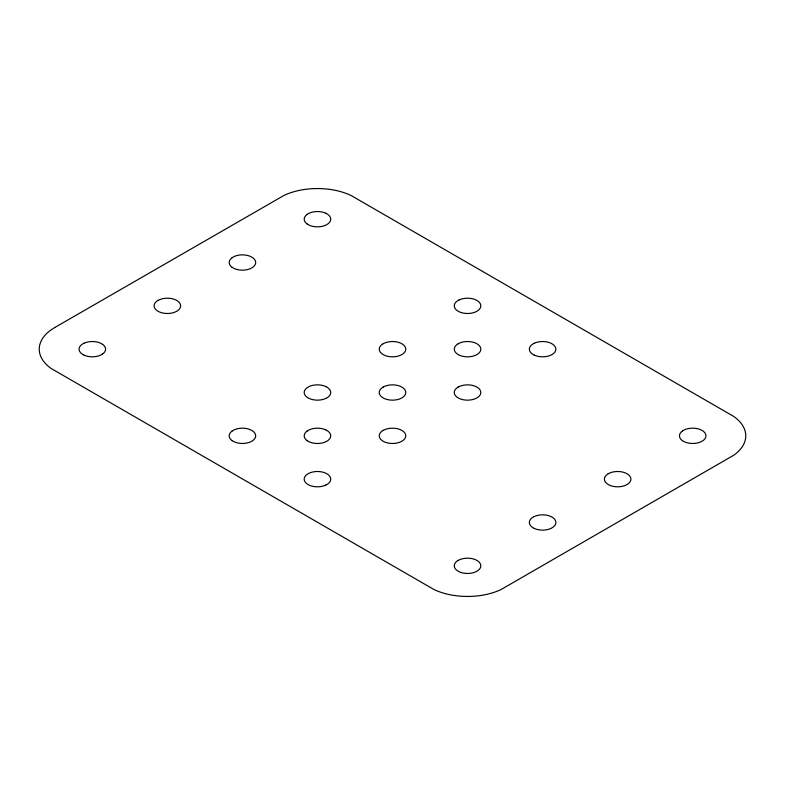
<?xml version="1.0" encoding="UTF-8"?>
<svg xmlns="http://www.w3.org/2000/svg" width="785" height="785" viewBox="0 0 785 785"><rect width="100%" height="100%" fill="white"/><g stroke="black" fill="none" stroke-linecap="round" stroke-linejoin="round"><path stroke-width="1.18" d="M232.115 257.686L234.038 256.577A13.247 7.644 0 0 1 250.798 256.597L252.701 257.686A13.247 7.644 0 0 1 252.691 267.351L250.778 268.46A13.247 7.644 0 0 1 234.058 268.441L232.115 267.351M307.161 214.354L309.084 213.245A13.247 7.644 0 0 1 325.844 213.265M102.609 354.006L100.686 355.114A13.247 7.644 0 0 1 83.966 355.105M232.115 430.994L234.038 429.886A13.247 7.644 0 0 1 250.798 429.895L252.701 430.994A13.247 7.644 0 0 1 252.691 440.66L250.778 441.769A13.247 7.644 0 0 1 234.058 441.749L232.115 440.66M307.161 430.994L309.084 429.886A13.247 7.644 0 0 1 325.844 429.905M682.391 430.994L684.314 429.886A13.247 7.644 0 0 1 701.074 429.895L702.977 430.994A13.247 7.644 0 0 1 702.967 440.66L701.054 441.769A13.247 7.644 0 0 1 684.343 441.759L682.391 440.66M83.946 343.231L82.023 344.34A13.247 7.644 0 0 0 82.062 354.006L83.946 355.114M459.176 299.899L457.253 301.008A13.247 7.644 0 0 0 457.262 310.674L459.176 311.782A13.247 7.644 0 0 0 475.916 311.782L477.839 310.674A13.247 7.644 0 0 0 477.829 301.018L475.916 299.899A13.247 7.644 0 0 0 459.156 299.919M325.824 398.446L327.747 397.338A13.247 7.644 0 0 0 327.738 387.672L325.824 386.563M534.222 343.231L532.308 344.34A13.247 7.644 0 0 0 532.348 354.006L534.222 355.114M325.824 485.101L327.747 483.992A13.247 7.644 0 0 0 327.738 474.326L325.824 473.218A13.247 7.644 0 0 0 309.084 473.218L307.161 474.326A13.247 7.644 0 0 0 307.171 483.982L309.084 485.101A13.247 7.644 0 0 0 325.844 485.081M534.222 516.54L532.299 517.649A13.247 7.644 0 0 0 532.348 527.314L534.222 528.423M325.824 213.245L327.747 214.354A13.247 7.644 0 0 1 327.738 224.019L325.834 225.128A13.247 7.644 0 0 1 309.084 225.128L307.161 224.019M325.824 429.886L327.747 430.994A13.247 7.644 0 0 1 327.738 440.66L325.834 441.769A13.247 7.644 0 0 1 309.084 441.769L307.161 440.66M102.609 344.34L100.686 343.231A13.247 7.644 0 0 0 83.966 343.241M325.844 398.427A13.247 7.644 0 0 1 309.104 398.427L307.161 397.338A13.247 7.644 0 0 1 307.171 387.672L309.084 386.563A13.247 7.644 0 0 1 325.844 386.573M232.164 440.66A13.247 7.644 0 0 1 232.164 430.994M534.251 355.095A13.247 7.644 0 0 0 550.982 355.095L552.885 354.006A13.247 7.644 0 0 0 552.875 344.34L550.962 343.231A13.247 7.644 0 0 0 534.242 343.241M307.2 440.66A13.247 7.644 0 0 1 307.2 430.994M682.44 440.66A13.247 7.644 0 0 1 682.44 430.994M534.242 528.413A13.247 7.644 0 0 0 550.982 528.413L552.885 527.314A13.247 7.644 0 0 0 552.875 517.649L550.962 516.54A13.247 7.644 0 0 0 534.242 516.559M307.2 224.019A13.247 7.644 0 0 1 307.2 214.354M232.164 267.351A13.247 7.644 0 0 1 232.164 257.686M102.599 344.34A13.247 7.644 0 0 1 102.599 354.006M54.793 327.512L51.153 329.837A52.978 30.586 0 0 0 51.172 368.499L434.056 589.574A52.978 30.586 0 0 0 501.016 589.564L733.847 455.163A52.978 30.586 0 0 0 733.828 416.501L350.944 195.426A52.978 30.586 0 0 0 283.984 195.436L54.793 327.512M157.981 300.429L157.069 301.008A13.247 7.644 0 0 0 157.118 310.683L158.992 311.782A13.247 7.644 0 0 0 175.732 311.782L177.655 310.683A13.247 7.644 0 0 0 177.645 301.018L175.732 299.899A13.247 7.644 0 0 0 159.012 299.919L157.981 300.429M383.119 343.761L382.207 344.34A13.247 7.644 0 0 0 382.256 354.006L384.13 355.114A13.247 7.644 0 0 0 400.89 355.095L402.793 354.006A13.247 7.644 0 0 0 402.784 344.34L400.87 343.231A13.247 7.644 0 0 0 384.15 343.251L383.119 343.761M383.119 387.084L382.207 387.662A13.247 7.644 0 0 0 382.236 397.338L384.13 398.446A13.247 7.644 0 0 0 400.87 398.437L402.793 397.338A13.247 7.644 0 0 0 402.784 387.672L400.87 386.554A13.247 7.644 0 0 0 384.13 386.583L383.119 387.084M458.165 343.761L457.253 344.34A13.247 7.644 0 0 0 457.302 354.006L459.176 355.114A13.247 7.644 0 0 0 475.936 355.095L477.839 354.006A13.247 7.644 0 0 0 477.829 344.34L475.916 343.231A13.247 7.644 0 0 0 459.196 343.241L458.165 343.761M383.119 430.415L382.207 430.994A13.247 7.644 0 0 0 382.256 440.66L384.13 441.769A13.247 7.644 0 0 0 400.89 441.749L402.793 440.66A13.247 7.644 0 0 0 402.784 430.994L400.87 429.886A13.247 7.644 0 0 0 384.15 429.905L383.119 430.415M458.165 387.084L457.253 387.662A13.247 7.644 0 0 0 457.282 397.347L459.176 398.446A13.247 7.644 0 0 0 475.916 398.437L477.839 397.338A13.247 7.644 0 0 0 477.829 387.672L475.916 386.563A13.247 7.644 0 0 0 459.176 386.583L458.165 387.084M458.165 560.392L457.253 560.981A13.247 7.644 0 0 0 457.282 570.656L459.176 571.755A13.247 7.644 0 0 0 475.916 571.745L477.839 570.646A13.247 7.644 0 0 0 477.829 560.981L475.916 559.872A13.247 7.644 0 0 0 459.176 559.891L458.165 560.392M608.257 473.738L607.345 474.317A13.247 7.644 0 0 0 607.394 483.982L609.268 485.101A13.247 7.644 0 0 0 626.028 485.081L627.931 483.992A13.247 7.644 0 0 0 627.921 474.326L626.008 473.218A13.247 7.644 0 0 0 609.268 473.218L608.257 473.738"/></g></svg>
